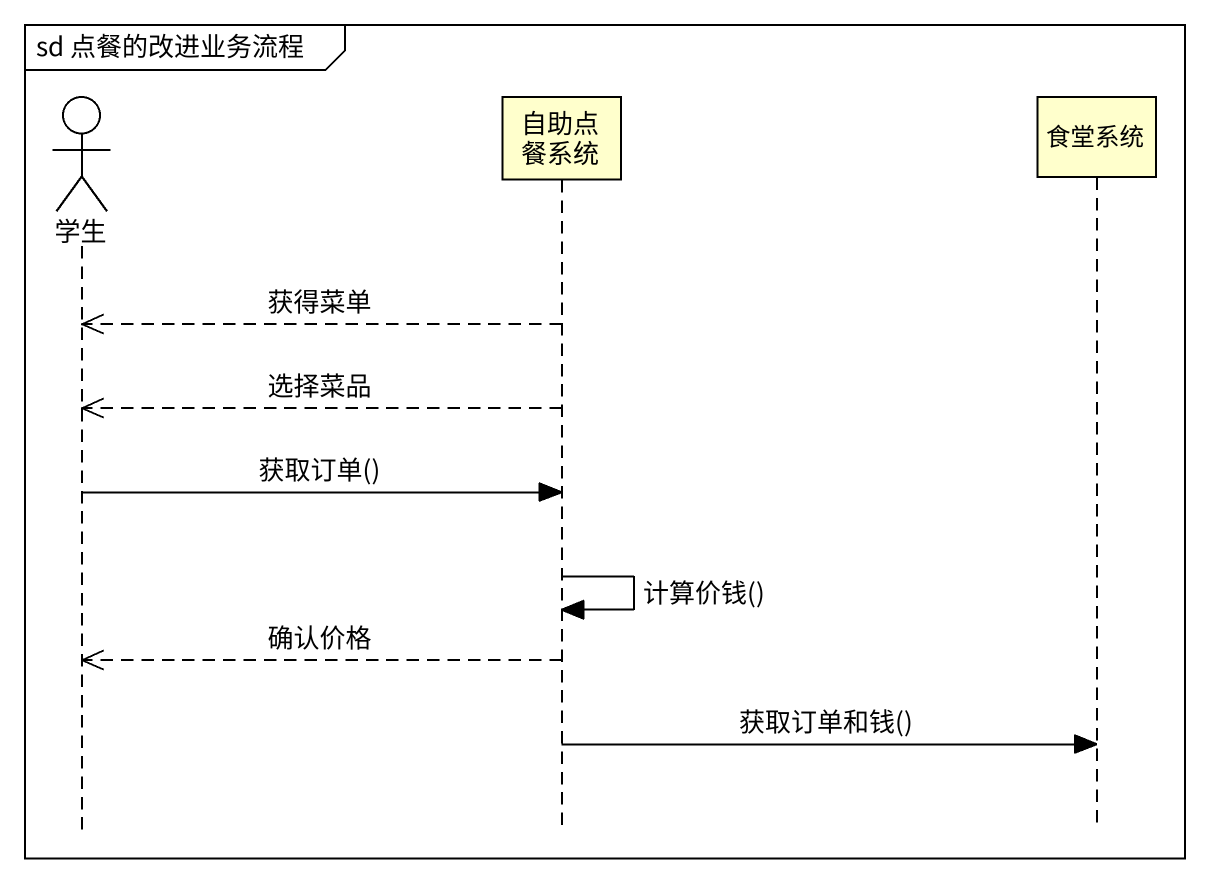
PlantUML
@startuml
mainframe sd 点餐的改进业务流程
hide footbox
actor 学生
participant 自助点餐系统
participant 食堂系统

自助点餐系统 -->> 学生 : 获得菜单
自助点餐系统 -->> 学生 : 选择菜品
学生 -> 自助点餐系统 : 获取订单()
自助点餐系统 -> 自助点餐系统 : 计算价钱()
自助点餐系统 -->> 学生 : 确认价格
自助点餐系统 -> 食堂系统 : 获取订单和钱()
@enduml
